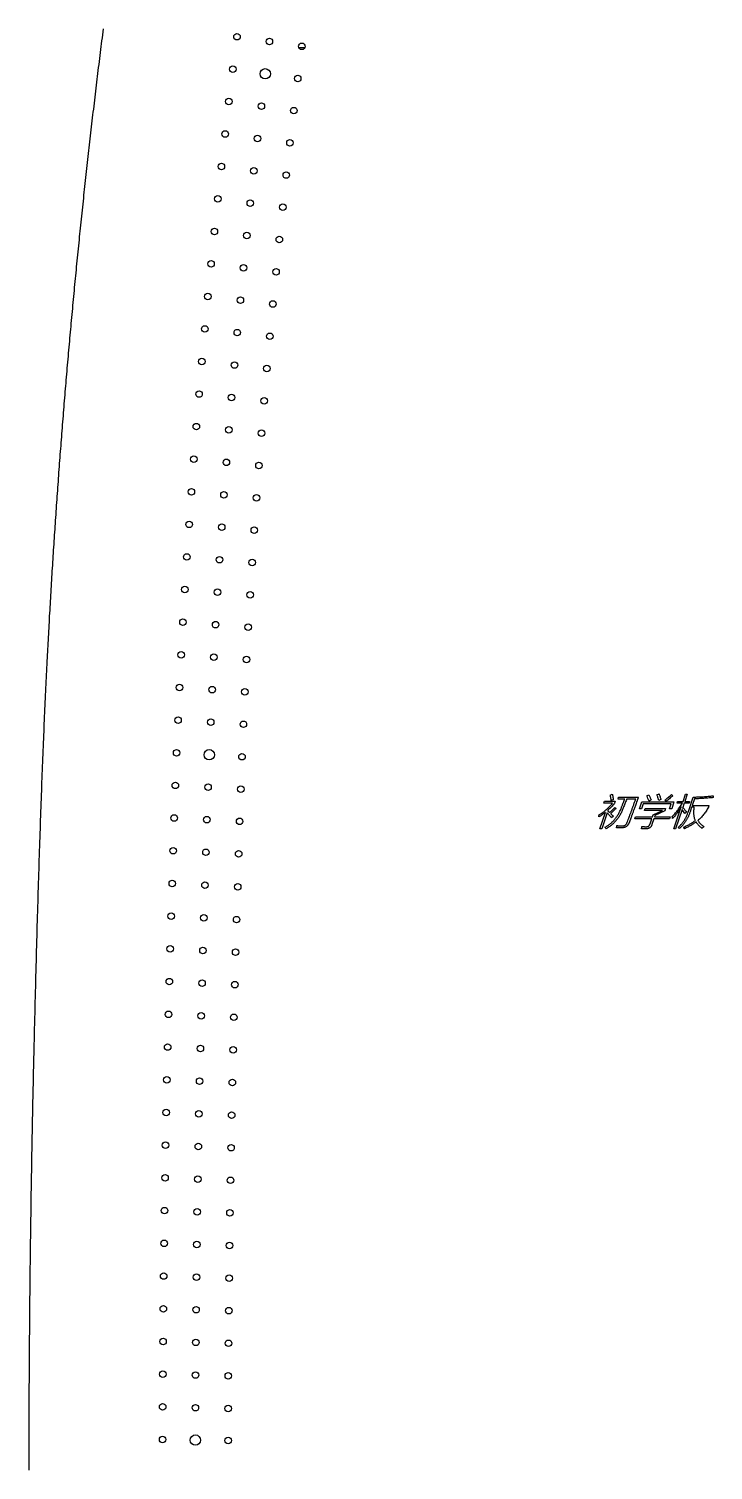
# Model space of a CAD drawing. Header units: millimetres. Extents: x 68706 to 69491, y -6452 to -3374.
# Drawn here: x 68706 to 69072, y -4913 to -4143 of the extents above; entities that cross this region are included whole.
import ezdxf

# ---------------------------------------------------------------- set-up
doc = ezdxf.new("R2010")
doc.units = ezdxf.units.MM

msp = doc.modelspace()

# ---------------------------------------------------------------- linework, layer by layer
at = {"color": 7, "linetype": 'Continuous', "lineweight": 25}
for p, q in [((68850, -4153.08), (68853.23, -4153.08)), ((69013.06, -4556.74), (69013.39, -4555.75)), ((69017.76, -4556.74), (69013.06, -4556.74)), ((69013.39, -4555.75), (69019.22, -4555.75)), ((69016.5, -4552.41), (69017.59, -4551.98)), ((69018.18, -4554.87), (69017.04, -4555.32)), ((69019.22, -4555.75), (69018.86, -4556.81)), ((69020.66, -4554.54), (69021, -4553.54)), ((69024.22, -4554.54), (69020.66, -4554.54)), ((69021, -4553.54), (69031.55, -4553.54)), ((69030.12, -4554.54), (69025.28, -4554.54)), ((69032.18, -4559.7), (69033.4, -4556.1)), ((69034.15, -4557.1), (69033.27, -4559.7)), ((69033.4, -4556.1), (69050.57, -4556.1)), ((69049.14, -4557.1), (69034.15, -4557.1)), ((69036.05, -4552.86), (69037.09, -4552.29)), ((69038.41, -4555.01), (69037.25, -4555.67)), ((69041.49, -4552.31), (69042.57, -4551.8)), ((69043.62, -4554.82), (69042.44, -4555.39)), ((69046.39, -4555.8), (69045.71, -4555.11)), ((69048.26, -4559.7), (69049.14, -4557.1)), ((69049.3, -4552.14), (69050.02, -4552.8)), ((69050.57, -4556.1), (69049.35, -4559.7)), ((69052.19, -4556.74), (69052.49, -4555.85)), ((69055.04, -4556.74), (69052.19, -4556.74)), ((69052.49, -4555.85), (69055.4, -4555.85)), ((69056.05, -4556.74), (69055.07, -4559.62)), ((69055.4, -4555.85), (69056.71, -4551.98)), ((69058.65, -4556.74), (69056.05, -4556.74)), ((69057.66, -4551.98), (69056.35, -4555.85)), ((69056.35, -4555.85), (69058.95, -4555.85)), ((69056.71, -4551.98), (69057.66, -4551.98)), ((69058.45, -4560.67), (69060.88, -4553.49)), ((69058.95, -4555.85), (69058.65, -4556.74)), ((69061.55, -4554.45), (69060.34, -4558)), ((69060.34, -4558), (69069.29, -4558)), ((69069.29, -4558), (69068.99, -4558.89)), ((69071.53, -4552.81), (69071.53, -4553.79)), ((69010.95, -4570.42), (69013.93, -4561.65)), ((69014.86, -4561.95), (69011.98, -4570.42)), ((69015.39, -4560.4), (69015.21, -4560.92)), ((69018.2, -4563.7), (69017.24, -4564.54)), ((69018.92, -4559.06), (69019.61, -4559.61)), ((69029.66, -4565.15), (69030.01, -4564.12)), ((69038.71, -4565.15), (69029.66, -4565.15)), ((69030.01, -4564.12), (69039.06, -4564.12)), ((69033.27, -4559.7), (69032.18, -4559.7)), ((69034.86, -4560.58), (69035.2, -4559.57)), ((69044.47, -4560.58), (69034.86, -4560.58)), ((69035.2, -4559.57), (69046.11, -4559.57)), ((69037.8, -4567.84), (69038.71, -4565.15)), ((69039.81, -4565.15), (69038.81, -4568.09)), ((69039.06, -4564.12), (69039.45, -4562.96)), ((69039.45, -4562.96), (69044.47, -4560.58)), ((69048.15, -4565.15), (69039.81, -4565.15)), ((69040.41, -4563.4), (69040.16, -4564.12)), ((69040.16, -4564.12), (69048.5, -4564.12)), ((69045.71, -4560.77), (69040.41, -4563.4)), ((69046.11, -4559.57), (69045.71, -4560.77)), ((69048.5, -4564.12), (69048.15, -4565.15)), ((69049.35, -4559.7), (69048.26, -4559.7)), ((69050.43, -4570.46), (69054.44, -4558.67)), ((69054.92, -4560.06), (69051.39, -4570.46)), ((69055.07, -4559.62), (69055.56, -4559.27)), ((69057.28, -4561.53), (69056.34, -4562.23)), ((69060.02, -4558.93), (69059.46, -4560.59)), ((69061.45, -4558.93), (69060.02, -4558.93)), ((69011.98, -4570.42), (69010.95, -4570.42)), ((69021.6, -4569.91), (69019.86, -4569.91)), ((69034.69, -4570.46), (69033.21, -4570.46)), ((69051.39, -4570.46), (69050.43, -4570.46))]:
    msp.add_line(p, q, dxfattribs=at)
for centre, radius in [((68817, -4147.28), 1.75), ((68834.31, -4149.86), 1.75), ((68851.62, -4152.43), 1.75), ((68814.81, -4164.6), 1.75), ((68832.13, -4167.1), 2.75), ((68849.45, -4169.61), 1.75), ((68812.69, -4181.93), 1.75), ((68830.02, -4184.36), 1.75), ((68847.35, -4186.79), 1.75), ((68810.64, -4199.26), 1.75), ((68827.98, -4201.63), 1.75), ((68845.32, -4203.99), 1.75), ((68808.66, -4216.6), 1.75), ((68826.01, -4218.9), 1.75), ((68843.36, -4221.19), 1.75), ((68806.75, -4233.95), 1.75), ((68824.1, -4236.18), 1.75), ((68841.46, -4238.41), 1.75), ((68804.9, -4251.31), 1.75), ((68822.27, -4253.47), 1.75), ((68839.63, -4255.63), 1.75), ((68803.12, -4268.67), 1.75), ((68820.5, -4270.76), 1.75), ((68837.87, -4272.85), 1.75), ((68801.42, -4286.04), 1.75), ((68818.8, -4288.06), 1.75), ((68836.18, -4290.09), 1.75), ((68799.78, -4303.42), 1.75), ((68817.17, -4305.37), 1.75), ((68834.56, -4307.33), 1.75), ((68798.21, -4320.8), 1.75), ((68815.61, -4322.69), 1.75), ((68833, -4324.57), 1.75), ((68796.71, -4338.19), 1.75), ((68814.11, -4340.01), 1.75), ((68831.52, -4341.82), 1.75), ((68795.27, -4355.59), 1.75), ((68812.69, -4357.34), 1.75), ((68830.1, -4359.08), 1.75), ((68793.91, -4372.99), 1.75), ((68811.33, -4374.67), 1.75), ((68828.75, -4376.35), 1.75), ((68792.61, -4390.4), 1.75), ((68810.04, -4392.01), 1.75), ((68827.47, -4393.61), 1.75), ((68791.39, -4407.81), 1.75), ((68808.82, -4409.35), 1.75), ((68826.25, -4410.89), 1.75), ((68790.23, -4425.22), 1.75), ((68807.67, -4426.69), 1.75), ((68825.11, -4428.17), 1.75), ((68789.14, -4442.64), 1.75), ((68806.59, -4444.05), 1.75), ((68824.03, -4445.45), 1.75), ((68788.12, -4460.07), 1.75), ((68805.57, -4461.4), 1.75), ((68823.02, -4462.74), 1.75), ((68787.17, -4477.5), 1.75), ((68804.63, -4478.76), 1.75), ((68822.08, -4480.03), 1.75), ((68786.29, -4494.93), 1.75), ((68803.75, -4496.12), 1.75), ((68821.21, -4497.32), 1.75), ((68785.48, -4512.36), 1.75), ((68802.94, -4513.49), 1.75), ((68820.41, -4514.61), 1.75), ((68784.73, -4529.81), 1.75), ((68802.2, -4530.87), 2.75), ((68819.67, -4531.93), 1.75), ((68784.05, -4547.25), 1.75), ((68801.52, -4548.24), 1.75), ((68819, -4549.23), 1.75), ((68783.46, -4564.67), 1.75), ((68800.93, -4565.57), 1.75), ((68818.41, -4566.46), 1.75), ((68782.94, -4582.14), 1.75), ((68800.42, -4582.99), 1.75), ((68817.89, -4583.85), 1.75), ((68782.41, -4599.66), 1.75), ((68799.89, -4600.55), 1.75), ((68817.37, -4601.44), 1.75), ((68781.85, -4617.16), 1.75), ((68799.33, -4618.06), 1.75), ((68816.81, -4618.96), 1.75), ((68781.32, -4634.61), 1.75), ((68798.8, -4635.47), 1.75), ((68816.28, -4636.32), 1.75), ((68780.83, -4652.08), 1.75), ((68798.31, -4652.9), 1.75), ((68815.79, -4653.72), 1.75), ((68780.37, -4669.56), 1.75), ((68797.86, -4670.35), 1.75), ((68815.34, -4671.14), 1.75), ((68779.94, -4687.04), 1.75), ((68797.43, -4687.8), 1.75), ((68814.91, -4688.56), 1.75), ((68779.54, -4704.51), 1.75), ((68797.03, -4705.24), 1.75), ((68814.51, -4705.97), 1.75), ((68779.18, -4721.99), 1.75), ((68796.66, -4722.68), 1.75), ((68814.15, -4723.38), 1.75), ((68778.84, -4739.46), 1.75), ((68796.33, -4740.13), 1.75), ((68813.82, -4740.8), 1.75), ((68778.54, -4756.94), 1.75), ((68796.02, -4757.57), 1.75), ((68813.51, -4758.21), 1.75), ((68778.26, -4774.42), 1.75), ((68795.75, -4775.02), 1.75), ((68813.24, -4775.63), 1.75), ((68778.02, -4791.89), 1.75), ((68795.51, -4792.47), 1.75), ((68813, -4793.04), 1.75), ((68777.81, -4809.37), 1.75), ((68795.3, -4809.92), 1.75), ((68812.79, -4810.46), 1.75), ((68777.63, -4826.85), 1.75), ((68795.12, -4827.36), 1.75), ((68812.61, -4827.87), 1.75), ((68777.47, -4844.33), 1.75), ((68794.97, -4844.81), 1.75), ((68812.46, -4845.29), 1.75), ((68777.36, -4861.81), 1.75), ((68794.85, -4862.26), 1.75), ((68812.34, -4862.71), 1.75), ((68777.27, -4879.29), 1.75), ((68794.76, -4879.71), 1.75), ((68812.26, -4880.13), 1.75), ((68777.24, -4896.7), 1.75), ((68794.74, -4896.98), 2.75), ((68812.24, -4897.27), 1.75)]:
    msp.add_circle(centre, radius, dxfattribs=at)
for points, knots in [([(68745.46, -4143.08), (68745.19, -4145.19), (68744.65, -4149.42), (68743.86, -4155.77), (68743.07, -4162.12), (68742.3, -4168.47), (68741.53, -4174.82), (68740.77, -4181.17), (68740.03, -4187.52), (68739.29, -4193.87), (68738.56, -4200.22), (68737.84, -4206.58), (68737.12, -4212.93), (68736.42, -4219.29), (68735.73, -4225.65), (68735.04, -4232.01), (68734.37, -4238.36), (68733.7, -4244.73), (68733.04, -4251.09), (68732.39, -4257.45), (68731.75, -4263.81), (68731.12, -4270.18), (68730.5, -4276.54), (68729.89, -4282.91), (68729.29, -4289.28), (68728.69, -4295.65), (68728.11, -4302.02), (68727.53, -4308.39), (68726.96, -4314.76), (68726.41, -4321.13), (68725.86, -4327.51), (68725.32, -4333.88), (68724.79, -4340.26), (68724.26, -4346.63), (68723.75, -4353.01), (68723.25, -4359.39), (68722.75, -4365.77), (68722.27, -4372.15), (68721.79, -4378.53), (68721.33, -4384.92), (68720.87, -4391.3), (68720.42, -4397.69), (68719.98, -4404.07), (68719.55, -4410.46), (68719.12, -4416.85), (68718.71, -4423.24), (68718.31, -4429.63), (68717.91, -4436.02), (68717.53, -4442.41), (68717.15, -4448.8), (68716.78, -4455.2), (68716.43, -4461.59), (68716.08, -4467.99), (68715.74, -4474.39), (68715.27, -4483.44), (68714.68, -4495.43), (68713.99, -4510.64), (68713.32, -4526.72), (68712.66, -4543.65), (68712.01, -4561.44), (68711.38, -4580.09), (68710.76, -4599.59), (68710.16, -4619.96), (68709.57, -4641.18), (68709, -4663.26), (68708.48, -4684.46), (68708.02, -4704.51), (68707.63, -4723.13), (68707.28, -4741.75), (68706.96, -4760.39), (68706.68, -4779.05), (68706.43, -4797.72), (68706.22, -4816.4), (68706.04, -4835.1), (68705.9, -4853.81), (68705.79, -4872.53), (68705.75, -4885.02), (68705.72, -4891.27)], [0, 0, 0, 0, 0.0085306, 0.017061, 0.0255913, 0.0341214, 0.0426515, 0.0511814, 0.0597113, 0.0682412, 0.076771, 0.0853007, 0.0938305, 0.1023603, 0.1108902, 0.11942, 0.12795, 0.13648, 0.1450102, 0.1535404, 0.1620708, 0.1706014, 0.1791321, 0.1876631, 0.1961942, 0.2047255, 0.2132571, 0.221789, 0.2303211, 0.2388535, 0.2473863, 0.2559193, 0.2644528, 0.2729865, 0.2815207, 0.2900552, 0.2985902, 0.3071256, 0.3156615, 0.3241978, 0.3327346, 0.3412719, 0.3498097, 0.3583481, 0.366887, 0.3754265, 0.3839666, 0.3925073, 0.4010486, 0.4095905, 0.4181331, 0.4266764, 0.4352204, 0.4437651, 0.4523105, 0.4714842, 0.4918001, 0.5132583, 0.5358592, 0.5596028, 0.5844894, 0.6105191, 0.6376919, 0.6660081, 0.6954676, 0.7260707, 0.7508831, 0.7757133, 0.8005614, 0.8254274, 0.8503115, 0.8752137, 0.9001342, 0.9250729, 0.9500301, 0.9750058, 1, 1, 1, 1]), ([(69010.3, -4563.11), (69010.63, -4562.92), (69011.29, -4562.53), (69012.25, -4561.87), (69013.2, -4561.16), (69014.14, -4560.39), (69015.07, -4559.56), (69015.98, -4558.68), (69016.89, -4557.74), (69017.47, -4557.07), (69017.76, -4556.74)], [0, 0, 0, 0, 0.115978, 0.233867, 0.35434, 0.477288, 0.603082, 0.73217, 0.864342, 1, 1, 1, 1]), ([(69018.86, -4556.81), (69018.56, -4557.14), (69017.99, -4557.8), (69017.11, -4558.73), (69016.25, -4559.59), (69015.67, -4560.14), (69015.39, -4560.4)], [0, 0, 0, 0, 0.267887, 0.523313, 0.76727, 1, 1, 1, 1]), ([(69017.04, -4555.32), (69017.01, -4555.14), (69016.96, -4554.8), (69016.88, -4554.31), (69016.81, -4553.87), (69016.74, -4553.48), (69016.68, -4553.15), (69016.62, -4552.86), (69016.56, -4552.62), (69016.52, -4552.48), (69016.5, -4552.41)], [0, 0, 0, 0, 0.184036, 0.350567, 0.500553, 0.634162, 0.750471, 0.850276, 0.933815, 1, 1, 1, 1]), ([(69017.59, -4551.98), (69017.61, -4552.03), (69017.64, -4552.14), (69017.68, -4552.32), (69017.73, -4552.53), (69017.78, -4552.78), (69017.84, -4553.06), (69017.9, -4553.38), (69017.97, -4553.73), (69018.01, -4553.98), (69018.04, -4554.11)], [0, 0, 0, 0, 0.069463, 0.153245, 0.25425, 0.371212, 0.503868, 0.653783, 0.818381, 1, 1, 1, 1]), ([(69018.04, -4554.11), (69018.05, -4554.19), (69018.08, -4554.34), (69018.12, -4554.55), (69018.15, -4554.72), (69018.17, -4554.82), (69018.18, -4554.87)], [0, 0, 0, 0, 0.321667, 0.59433, 0.821661, 1, 1, 1, 1]), ([(69022.61, -4558.73), (69022.69, -4558.53), (69022.86, -4558.12), (69023.09, -4557.53), (69023.31, -4556.96), (69023.52, -4556.43), (69023.72, -4555.92), (69023.9, -4555.43), (69024.07, -4554.98), (69024.17, -4554.69), (69024.22, -4554.54)], [0, 0, 0, 0, 0.148863, 0.29146, 0.426731, 0.555146, 0.676474, 0.791316, 0.899303, 1, 1, 1, 1]), ([(69025.28, -4554.54), (69025.17, -4554.86), (69024.93, -4555.52), (69024.55, -4556.54), (69024.13, -4557.63), (69023.83, -4558.37), (69023.67, -4558.75)], [0, 0, 0, 0, 0.225092, 0.466938, 0.724761, 1, 1, 1, 1]), ([(69025.62, -4566.85), (69025.79, -4566.41), (69026.14, -4565.51), (69026.65, -4564.12), (69027.19, -4562.68), (69027.75, -4561.17), (69028.32, -4559.6), (69028.91, -4557.97), (69029.51, -4556.28), (69029.92, -4555.13), (69030.12, -4554.54)], [0, 0, 0, 0, 0.107924, 0.220721, 0.338267, 0.460769, 0.588226, 0.720642, 0.857944, 1, 1, 1, 1]), ([(69030.32, -4556.97), (69030.2, -4557.3), (69029.97, -4557.95), (69029.63, -4558.91), (69029.3, -4559.81), (69028.99, -4560.66), (69028.71, -4561.46), (69028.44, -4562.21), (69028.19, -4562.9), (69027.95, -4563.55), (69027.74, -4564.14), (69027.53, -4564.68), (69027.35, -4565.17), (69027.19, -4565.61), (69027.04, -4566), (69026.92, -4566.33), (69026.81, -4566.61), (69026.74, -4566.78), (69026.71, -4566.86)], [0, 0, 0, 0, 0.10144, 0.197386, 0.288533, 0.374441, 0.454855, 0.530471, 0.600592, 0.665567, 0.725652, 0.780336, 0.829781, 0.87443, 0.913585, 0.9475, 0.97637, 1, 1, 1, 1]), ([(69031.55, -4553.54), (69031.52, -4553.63), (69031.45, -4553.83), (69031.34, -4554.15), (69031.2, -4554.51), (69031.06, -4554.92), (69030.89, -4555.37), (69030.72, -4555.87), (69030.52, -4556.4), (69030.39, -4556.77), (69030.32, -4556.97)], [0, 0, 0, 0, 0.080914, 0.174231, 0.280217, 0.399344, 0.530402, 0.674601, 0.83073, 1, 1, 1, 1]), ([(69037.25, -4555.67), (69037.05, -4555.18), (69036.68, -4554.24), (69036.26, -4553.31), (69036.05, -4552.86)], [0, 0, 0, 0, 0.509542, 1, 1, 1, 1]), ([(69037.09, -4552.29), (69037.32, -4552.74), (69037.78, -4553.64), (69038.2, -4554.55), (69038.41, -4555.01)], [0, 0, 0, 0, 0.499501, 1, 1, 1, 1]), ([(69042.44, -4555.39), (69042.37, -4555.12), (69042.23, -4554.59), (69041.99, -4553.81), (69041.75, -4553.05), (69041.58, -4552.56), (69041.49, -4552.31)], [0, 0, 0, 0, 0.258665, 0.511474, 0.758544, 1, 1, 1, 1]), ([(69042.57, -4551.8), (69042.76, -4552.3), (69043.13, -4553.29), (69043.46, -4554.31), (69043.62, -4554.82)], [0, 0, 0, 0, 0.4971336, 1, 1, 1, 1]), ([(69045.71, -4555.11), (69046.04, -4554.86), (69046.68, -4554.35), (69047.6, -4553.6), (69048.47, -4552.87), (69049.03, -4552.38), (69049.3, -4552.14)], [0, 0, 0, 0, 0.269248, 0.52537, 0.769378, 1, 1, 1, 1]), ([(69050.02, -4552.8), (69049.7, -4553.07), (69049.08, -4553.59), (69048.16, -4554.36), (69047.27, -4555.09), (69046.68, -4555.57), (69046.39, -4555.8)], [0, 0, 0, 0, 0.264998, 0.519344, 0.764755, 1, 1, 1, 1]), ([(69049.66, -4563.9), (69049.89, -4563.65), (69050.37, -4563.16), (69051.05, -4562.38), (69051.73, -4561.56), (69052.41, -4560.69), (69053.08, -4559.77), (69053.74, -4558.8), (69054.4, -4557.79), (69054.82, -4557.09), (69055.04, -4556.74)], [0, 0, 0, 0, 0.111995, 0.227555, 0.346782, 0.469637, 0.596185, 0.726788, 0.861275, 1, 1, 1, 1]), ([(69060.88, -4553.49), (69061.77, -4553.48), (69063.54, -4553.45), (69066.19, -4553.31), (69068.86, -4553.11), (69070.64, -4552.91), (69071.53, -4552.81)], [0, 0, 0, 0, 0.24809, 0.497519, 0.747897, 1, 1, 1, 1]), ([(69071.53, -4553.79), (69071.17, -4553.83), (69070.43, -4553.89), (69069.3, -4553.99), (69068.13, -4554.08), (69066.9, -4554.16), (69065.63, -4554.24), (69064.31, -4554.32), (69062.94, -4554.38), (69062.02, -4554.43), (69061.55, -4554.45)], [0, 0, 0, 0, 0.108717, 0.221937, 0.339952, 0.462486, 0.589846, 0.722035, 0.858742, 1, 1, 1, 1]), ([(69010.43, -4564.12), (69010.42, -4563.96), (69010.41, -4563.62), (69010.34, -4563.29), (69010.3, -4563.11)], [0, 0, 0, 0, 0.476507, 1, 1, 1, 1]), ([(69013.93, -4561.65), (69013.81, -4561.74), (69013.57, -4561.94), (69013.19, -4562.24), (69012.78, -4562.53), (69012.36, -4562.84), (69011.91, -4563.15), (69011.44, -4563.47), (69010.94, -4563.79), (69010.6, -4564.01), (69010.43, -4564.12)], [0, 0, 0, 0, 0.107519, 0.219523, 0.337109, 0.459246, 0.586502, 0.719281, 0.856862, 1, 1, 1, 1]), ([(69013.7, -4569.6), (69013.96, -4569.46), (69014.48, -4569.17), (69015.22, -4568.68), (69015.94, -4568.18), (69016.63, -4567.63), (69017.29, -4567.07), (69017.92, -4566.46), (69018.53, -4565.83), (69019.1, -4565.16), (69019.64, -4564.47), (69020.15, -4563.74), (69020.63, -4562.98), (69021.09, -4562.19), (69021.52, -4561.37), (69021.91, -4560.52), (69022.28, -4559.64), (69022.5, -4559.04), (69022.61, -4558.73)], [0, 0, 0, 0, 0.062092, 0.123896, 0.184998, 0.24566, 0.306204, 0.366735, 0.427409, 0.488384, 0.549514, 0.611333, 0.673745, 0.736823, 0.801036, 0.866152, 0.93246, 1, 1, 1, 1]), ([(69023.67, -4558.75), (69023.56, -4559.08), (69023.32, -4559.73), (69022.92, -4560.68), (69022.5, -4561.6), (69022.04, -4562.48), (69021.55, -4563.33), (69021.04, -4564.14), (69020.49, -4564.93), (69019.92, -4565.68), (69019.32, -4566.39), (69018.69, -4567.07), (69018.03, -4567.72), (69017.34, -4568.34), (69016.62, -4568.92), (69015.87, -4569.47), (69015.09, -4569.99), (69014.56, -4570.3), (69014.29, -4570.46)], [0, 0, 0, 0, 0.068364, 0.13523, 0.201144, 0.265704, 0.329443, 0.392227, 0.454177, 0.515569, 0.576381, 0.63701, 0.697332, 0.757486, 0.817612, 0.878112, 0.938862, 1, 1, 1, 1]), ([(69017.24, -4564.54), (69017.02, -4564.29), (69016.6, -4563.81), (69015.98, -4563.13), (69015.41, -4562.51), (69015.04, -4562.13), (69014.86, -4561.95)], [0, 0, 0, 0, 0.283159, 0.54427, 0.782827, 1, 1, 1, 1]), ([(69015.21, -4560.92), (69015.24, -4560.95), (69015.3, -4561.01), (69015.41, -4561.1), (69015.53, -4561.21), (69015.62, -4561.29), (69015.67, -4561.34)], [0, 0, 0, 0, 0.190042, 0.41964, 0.688479, 1, 1, 1, 1]), ([(69015.67, -4561.34), (69015.72, -4561.38), (69015.81, -4561.46), (69015.94, -4561.57), (69016.05, -4561.67), (69016.11, -4561.73), (69016.13, -4561.75)], [0, 0, 0, 0, 0.3216208, 0.594525, 0.8217373, 1, 1, 1, 1]), ([(69016.13, -4561.75), (69016.37, -4561.54), (69016.83, -4561.12), (69017.53, -4560.46), (69018.23, -4559.77), (69018.69, -4559.3), (69018.92, -4559.06)], [0, 0, 0, 0, 0.2409258, 0.4879373, 0.7405759, 1, 1, 1, 1]), ([(69019.61, -4559.61), (69019.48, -4559.74), (69019.21, -4560.01), (69018.82, -4560.39), (69018.43, -4560.75), (69018.07, -4561.1), (69017.72, -4561.43), (69017.38, -4561.74), (69017.06, -4562.03), (69016.84, -4562.21), (69016.74, -4562.3)], [0, 0, 0, 0, 0.145698, 0.285252, 0.419196, 0.546986, 0.669151, 0.785204, 0.895646, 1, 1, 1, 1]), ([(69016.74, -4562.3), (69016.84, -4562.4), (69017.06, -4562.6), (69017.41, -4562.94), (69017.79, -4563.31), (69018.06, -4563.57), (69018.2, -4563.7)], [0, 0, 0, 0, 0.208857, 0.445615, 0.708336, 1, 1, 1, 1]), ([(69049.78, -4565.01), (69049.77, -4564.89), (69049.76, -4564.68), (69049.73, -4564.38), (69049.7, -4564.12), (69049.67, -4563.97), (69049.66, -4563.9)], [0, 0, 0, 0, 0.302038, 0.571313, 0.802988, 1, 1, 1, 1]), ([(69054.44, -4558.67), (69054.26, -4558.97), (69053.9, -4559.57), (69053.34, -4560.44), (69052.78, -4561.28), (69052.2, -4562.09), (69051.61, -4562.87), (69051.01, -4563.61), (69050.4, -4564.33), (69049.98, -4564.78), (69049.78, -4565.01)], [0, 0, 0, 0, 0.134146, 0.265167, 0.393645, 0.519673, 0.643347, 0.764489, 0.883259, 1, 1, 1, 1]), ([(69052.82, -4569.69), (69053, -4569.52), (69053.34, -4569.2), (69053.85, -4568.71), (69054.31, -4568.23), (69054.75, -4567.74), (69055.15, -4567.27), (69055.52, -4566.79), (69055.86, -4566.32), (69056.06, -4566), (69056.16, -4565.84)], [0, 0, 0, 0, 0.142019, 0.278815, 0.410491, 0.537572, 0.660197, 0.777735, 0.890824, 1, 1, 1, 1]), ([(69059.18, -4561.46), (69059.1, -4561.69), (69058.94, -4562.15), (69058.68, -4562.82), (69058.4, -4563.47), (69058.12, -4564.1), (69057.8, -4564.72), (69057.49, -4565.32), (69057.15, -4565.9), (69056.79, -4566.46), (69056.43, -4567.01), (69056.04, -4567.54), (69055.64, -4568.05), (69055.23, -4568.54), (69054.8, -4569.02), (69054.35, -4569.47), (69053.89, -4569.91), (69053.57, -4570.19), (69053.41, -4570.33)], [0, 0, 0, 0, 0.06791, 0.134878, 0.200966, 0.266019, 0.330194, 0.393675, 0.456303, 0.518391, 0.579867, 0.640795, 0.701198, 0.761406, 0.82126, 0.880864, 0.940482, 1, 1, 1, 1]), ([(69056.34, -4562.23), (69056.1, -4561.86), (69055.64, -4561.13), (69055.16, -4560.41), (69054.92, -4560.06)], [0, 0, 0, 0, 0.508761, 1, 1, 1, 1]), ([(69055.56, -4559.27), (69055.86, -4559.65), (69056.45, -4560.39), (69057.01, -4561.16), (69057.28, -4561.53)], [0, 0, 0, 0, 0.5090902, 1, 1, 1, 1]), ([(69055.75, -4569.55), (69056.06, -4569.41), (69056.69, -4569.13), (69057.59, -4568.69), (69058.45, -4568.25), (69059.26, -4567.8), (69060.02, -4567.35), (69060.73, -4566.9), (69061.4, -4566.44), (69061.81, -4566.12), (69062.02, -4565.97)], [0, 0, 0, 0, 0.14447, 0.283563, 0.416484, 0.544021, 0.665927, 0.782527, 0.893754, 1, 1, 1, 1]), ([(69056.16, -4565.84), (69056.26, -4565.68), (69056.46, -4565.35), (69056.75, -4564.81), (69057.04, -4564.24), (69057.33, -4563.61), (69057.61, -4562.94), (69057.89, -4562.22), (69058.18, -4561.46), (69058.36, -4560.94), (69058.45, -4560.67)], [0, 0, 0, 0, 0.099898, 0.206549, 0.32035, 0.441416, 0.570107, 0.705599, 0.849089, 1, 1, 1, 1]), ([(69059.46, -4560.59), (69059.43, -4560.67), (69059.38, -4560.83), (69059.31, -4561.06), (69059.24, -4561.27), (69059.2, -4561.4), (69059.18, -4561.46)], [0, 0, 0, 0, 0.283495, 0.544339, 0.783488, 1, 1, 1, 1]), ([(69062.02, -4565.97), (69061.92, -4565.73), (69061.71, -4565.24), (69061.49, -4564.47), (69061.32, -4563.66), (69061.22, -4562.8), (69061.18, -4561.89), (69061.21, -4560.94), (69061.29, -4559.95), (69061.4, -4559.28), (69061.45, -4558.93)], [0, 0, 0, 0, 0.10887, 0.22038, 0.336065, 0.456655, 0.582895, 0.715037, 0.854042, 1, 1, 1, 1]), ([(69068.99, -4558.89), (69068.78, -4559.26), (69068.38, -4559.97), (69067.73, -4560.99), (69067.06, -4561.97), (69066.37, -4562.88), (69065.65, -4563.74), (69064.91, -4564.55), (69064.15, -4565.3), (69063.62, -4565.76), (69063.35, -4565.98)], [0, 0, 0, 0, 0.136927, 0.270044, 0.399302, 0.525198, 0.648181, 0.767887, 0.885051, 1, 1, 1, 1]), ([(69063.35, -4565.98), (69063.44, -4566.14), (69063.63, -4566.45), (69063.94, -4566.91), (69064.3, -4567.34), (69064.68, -4567.76), (69065.1, -4568.17), (69065.56, -4568.56), (69066.06, -4568.94), (69066.4, -4569.18), (69066.58, -4569.29)], [0, 0, 0, 0, 0.115938, 0.233826, 0.353558, 0.475772, 0.601351, 0.730334, 0.863097, 1, 1, 1, 1]), ([(69014.29, -4570.46), (69014.19, -4570.31), (69014.01, -4570.01), (69013.8, -4569.74), (69013.7, -4569.6)], [0, 0, 0, 0, 0.512439, 1, 1, 1, 1]), ([(69019.86, -4569.91), (69019.88, -4569.82), (69019.92, -4569.65), (69019.96, -4569.36), (69020, -4569.06), (69020.01, -4568.85), (69020.02, -4568.74)], [0, 0, 0, 0, 0.222797, 0.463457, 0.72241, 1, 1, 1, 1]), ([(69020.02, -4568.74), (69020.11, -4568.75), (69020.31, -4568.76), (69020.62, -4568.78), (69020.96, -4568.8), (69021.32, -4568.81), (69021.7, -4568.82), (69022.11, -4568.82), (69022.54, -4568.83), (69022.84, -4568.83), (69022.99, -4568.83)], [0, 0, 0, 0, 0.096327, 0.200267, 0.312797, 0.433934, 0.562755, 0.70018, 0.846253, 1, 1, 1, 1]), ([(69022.74, -4569.89), (69022.66, -4569.89), (69022.49, -4569.89), (69022.22, -4569.9), (69021.92, -4569.9), (69021.71, -4569.91), (69021.6, -4569.91)], [0, 0, 0, 0, 0.213591, 0.449785, 0.713572, 1, 1, 1, 1]), ([(69026.71, -4566.86), (69026.66, -4566.99), (69026.57, -4567.23), (69026.41, -4567.58), (69026.24, -4567.9), (69026.06, -4568.21), (69025.86, -4568.48), (69025.64, -4568.73), (69025.41, -4568.96), (69025.17, -4569.16), (69024.92, -4569.34), (69024.64, -4569.49), (69024.36, -4569.62), (69024.06, -4569.72), (69023.75, -4569.8), (69023.42, -4569.86), (69023.09, -4569.89), (69022.85, -4569.89), (69022.74, -4569.89)], [0, 0, 0, 0, 0.073872, 0.144849, 0.212956, 0.278174, 0.341188, 0.40211, 0.461364, 0.520104, 0.577632, 0.634865, 0.692542, 0.750912, 0.810599, 0.871372, 0.934756, 1, 1, 1, 1]), ([(69022.99, -4568.83), (69023.14, -4568.83), (69023.44, -4568.84), (69023.87, -4568.75), (69024.26, -4568.61), (69024.61, -4568.39), (69024.93, -4568.1), (69025.2, -4567.75), (69025.44, -4567.33), (69025.56, -4567.01), (69025.62, -4566.85)], [0, 0, 0, 0, 0.128076, 0.247839, 0.363337, 0.476852, 0.594699, 0.71845, 0.852861, 1, 1, 1, 1]), ([(69033.21, -4570.46), (69033.23, -4570.35), (69033.28, -4570.13), (69033.33, -4569.82), (69033.38, -4569.53), (69033.41, -4569.34), (69033.42, -4569.25)], [0, 0, 0, 0, 0.276065, 0.534766, 0.776162, 1, 1, 1, 1]), ([(69033.42, -4569.25), (69033.61, -4569.26), (69034.01, -4569.28), (69034.6, -4569.3), (69035.22, -4569.31), (69035.64, -4569.31), (69035.85, -4569.31)], [0, 0, 0, 0, 0.237783, 0.484876, 0.737754, 1, 1, 1, 1]), ([(69035.77, -4570.44), (69035.59, -4570.44), (69035.23, -4570.45), (69034.87, -4570.45), (69034.69, -4570.46)], [0, 0, 0, 0, 0.4867526, 1, 1, 1, 1]), ([(69038.81, -4568.09), (69038.78, -4568.19), (69038.72, -4568.38), (69038.61, -4568.65), (69038.49, -4568.89), (69038.36, -4569.13), (69038.21, -4569.34), (69038.06, -4569.53), (69037.88, -4569.71), (69037.7, -4569.86), (69037.5, -4570), (69037.29, -4570.12), (69037.07, -4570.22), (69036.83, -4570.3), (69036.58, -4570.36), (69036.32, -4570.41), (69036.05, -4570.44), (69035.86, -4570.44), (69035.77, -4570.44)], [0, 0, 0, 0, 0.072116, 0.141551, 0.207711, 0.270909, 0.332457, 0.392351, 0.450947, 0.508294, 0.565856, 0.623533, 0.682081, 0.741421, 0.802877, 0.866153, 0.931503, 1, 1, 1, 1]), ([(69035.85, -4569.31), (69035.98, -4569.31), (69036.23, -4569.3), (69036.58, -4569.25), (69036.87, -4569.16), (69037.03, -4569.06), (69037.1, -4569.01)], [0, 0, 0, 0, 0.305836, 0.568848, 0.799372, 1, 1, 1, 1]), ([(69037.1, -4569.01), (69037.17, -4568.95), (69037.32, -4568.82), (69037.49, -4568.56), (69037.66, -4568.22), (69037.75, -4567.97), (69037.8, -4567.84)], [0, 0, 0, 0, 0.1950641, 0.4227675, 0.6897262, 1, 1, 1, 1]), ([(69053.41, -4570.33), (69053.31, -4570.22), (69053.12, -4570), (69052.91, -4569.79), (69052.82, -4569.69)], [0, 0, 0, 0, 0.5305503, 1, 1, 1, 1]), ([(69056.15, -4570.44), (69056.09, -4570.29), (69055.99, -4569.98), (69055.83, -4569.7), (69055.75, -4569.55)], [0, 0, 0, 0, 0.4998277, 1, 1, 1, 1]), ([(69062.43, -4566.74), (69062.21, -4566.91), (69061.77, -4567.24), (69061.07, -4567.72), (69060.34, -4568.19), (69059.57, -4568.65), (69058.77, -4569.11), (69057.93, -4569.56), (69057.05, -4570.01), (69056.45, -4570.3), (69056.15, -4570.44)], [0, 0, 0, 0, 0.111719, 0.227354, 0.346569, 0.469148, 0.596253, 0.726554, 0.861346, 1, 1, 1, 1]), ([(69065.55, -4570.22), (69065.38, -4570.07), (69065.04, -4569.79), (69064.56, -4569.36), (69064.12, -4568.93), (69063.71, -4568.49), (69063.33, -4568.06), (69063, -4567.62), (69062.69, -4567.19), (69062.52, -4566.89), (69062.43, -4566.74)], [0, 0, 0, 0, 0.143369, 0.28124, 0.412925, 0.539925, 0.662037, 0.779138, 0.891561, 1, 1, 1, 1]), ([(69066.58, -4569.29), (69066.4, -4569.44), (69066.05, -4569.74), (69065.72, -4570.06), (69065.55, -4570.22)], [0, 0, 0, 0, 0.503617, 1, 1, 1, 1]), ([(68705.72, -4891.27), (68705.74, -4894.9), (68705.76, -4902.18), (68705.8, -4909.45), (68705.81, -4913.08)], [0, 0, 0, 0, 0.500169, 1, 1, 1, 1])]:
    msp.add_open_spline(points, degree=3, knots=knots, dxfattribs=at)

doc.saveas('drawing.dxf')
